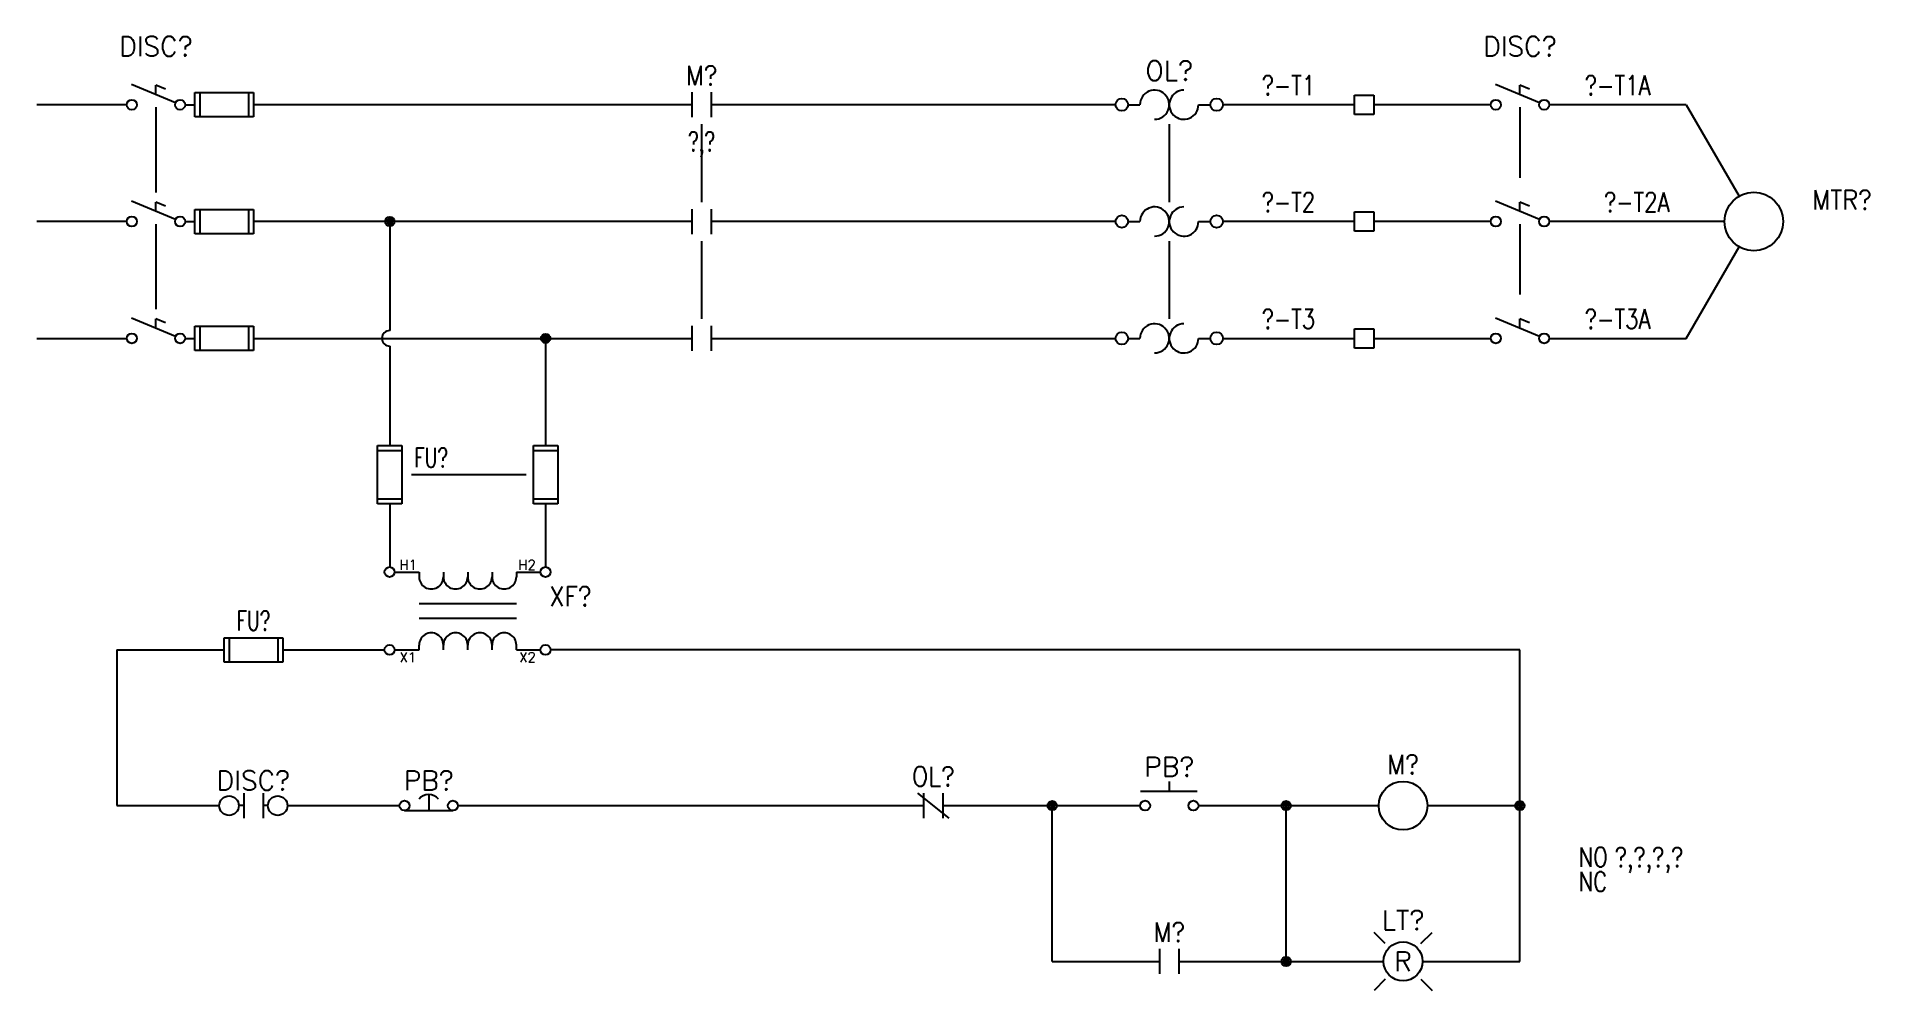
# Model space of a CAD drawing. Header units: inches. Extents: x 1.8 to 13.6, y 1 to 7.1.
import ezdxf
from ezdxf.enums import TextEntityAlignment as Align

# ---------------------------------------------------------------- set-up
doc = ezdxf.new("R2010")
doc.units = ezdxf.units.IN
doc.header["$MEASUREMENT"] = 0
for name, color, linetype in [('BLK_', 7, 'Continuous'), ('BRN_', 7, 'Continuous'), ('GRY_', 7, 'Continuous'), ('LINK', 9, 'Continuous'), ('MISC', 7, 'Continuous'), ('SYMS', 7, 'Continuous'), ('TAGS', 150, 'Continuous'), ('TERMS', 123, 'Continuous'), ('WIREFIXED', 7, 'Continuous'), ('WIRES', 7, 'Continuous'), ('XREF', 7, 'Continuous'), ('XREFCHILD', 134, 'Continuous')]:
    doc.layers.add(name, color=color, linetype=linetype)
doc.styles.add('WD', font='romans.shx')

# ---------------------------------------------------------------- blocks, each defined once
blk = doc.blocks.new('HMS21')
at = {"linetype": 'Continuous'}
for p, q in [((-0.062, 0.08), (-0.062, -0.08)), ((0.062, 0.08), (0.062, -0.08))]:
    blk.add_line(p, q, dxfattribs=at)
at = {"style": 'WD'}
for tag, width, p in [('INST', 0.7, (0, 0.451)), ('LOC', 0.7, (0, 0.281)), ('TAG2', 0.9, (0, 0.125)), ('XREF', 0.7, (0, -0.297)), ('DESC1', 0.7, (0, -0.454)), ('DESC2', 0.7, (0, -0.61)), ('DESC3', 0.7, (0, -0.766))]:
    blk.add_attdef(tag, text='', height=0.125, dxfattribs=dict(at, width=width)).set_placement(p, align=Align.CENTER)
for tag, p in [('X2LINK', (0, 0.125)), ('X8LINK', (0, -0.125))]:
    blk.add_attdef(tag, p, '', height=0.01, dxfattribs=at)
for tag, p, height, flags in [('X4TERM01', (-0.062, 0), 0.0125, 1), ('X1TERM02', (0.062, 0), 0.0125, 1), ('FAMILY', (0.097, 0.053), 0.01, 9), ('CONTACT', (0.097, 0.036), 0.01, 1)]:
    blk.add_attdef(tag, p, '', height=height, dxfattribs=dict(at, flags=flags))
at = {"linetype": 'Continuous', "style": 'WD', "flags": 8}
blk.add_attdef('TERM01', text='', height=0.125, dxfattribs=at).set_placement((-0.125, -0.031), align=Align.TOP_RIGHT)
blk.add_attdef('TERM02', text='', height=0.125, dxfattribs=at).set_placement((0.125, -0.031), align=Align.TOP_LEFT)
blk = doc.blocks.new('HMO13')
blk.add_circle((0, 0), 0.188)
at = {"style": 'WD'}
for tag, p, width in [('INST', (0.381, 0.403), 0.7), ('LOC', (0.381, 0.234), 0.7), ('TAG1', (0.375, 0.077), 0.9), ('DESC1', (0.376, -0.079), 0.9), ('DESC2', (0.376, -0.235), 0.9), ('DESC3', (0.376, -0.391), 0.9), ('RATING3', (0.375, -0.548), 0.8), ('RATING4', (0.375, -0.704), 0.8), ('WDTAGALT', (0.375, -0.875), 0.7)]:
    blk.add_attdef(tag, p, '', height=0.125, dxfattribs=dict(at, width=width))
at = {"style": 'WD', "flags": 1}
for tag, p in [('X0TERM01', (-0.094, 0.162)), ('X4TERM02', (-0.188, 0)), ('X0TERM03', (-0.094, -0.162)), ('X0TERM04', (0.133, -0.133))]:
    blk.add_attdef(tag, p, '', height=0.0125, dxfattribs=at)
at = {"linetype": 'Continuous', "style": 'WD', "flags": 9}
blk.add_attdef('ASSYCODE', text='', height=0.01, dxfattribs=at).set_placement((0, 0.125), align=Align.CENTER)
at = {"style": 'WD', "flags": 9}
blk.add_attdef('FAMILY', text='', height=0.01, dxfattribs=at).set_placement((-0.005, 0.17), align=Align.CENTER)
at = {"linetype": 'Continuous', "style": 'WD', "flags": 1}
for tag, p in [('MFG', (0, 0.14)), ('CAT', (0, 0.159))]:
    blk.add_attdef(tag, text='', height=0.01, dxfattribs=at).set_placement(p, align=Align.MIDDLE)
at = {"style": 'WD', "width": 0.8}
blk.add_attdef('RATING1', text='', height=0.1, dxfattribs=at).set_placement((0, 0), align=Align.CENTER)
blk.add_attdef('RATING2', text='', height=0.1, dxfattribs=at).set_placement((0, -0.031), align=Align.TOP_CENTER)
blk = doc.blocks.new('HDS11F')
for p, q in [((0.126, 0.013), (-0.156, 0.13)), ((0, 0.065), (0, 0.125)), ((0.062, 0.099), (0, 0.125)), ((0.188, 0), (0.25, 0)), ((0.25, -0.078), (0.25, 0.078)), ((0.25, 0.078), (0.625, 0.078)), ((0.281, 0.078), (0.281, -0.078)), ((0.594, 0.078), (0.594, -0.078)), ((0.625, 0.078), (0.625, -0.078)), ((0.625, -0.078), (0.25, -0.078))]:
    blk.add_line(p, q)
for centre in [(-0.155, 0), (0.155, 0)]:
    blk.add_circle(centre, 0.0322)
at = {"style": 'WD', "width": 0.7}
for tag, p in [('INST', (0, 0.625)), ('LOC', (0, 0.469)), ('RATING1', (0, 0.156)), ('XREF', (0, -0.236)), ('DESC1', (0, -0.405)), ('DESC2', (0, -0.562))]:
    blk.add_attdef(tag, text='', height=0.125, dxfattribs=at).set_placement(p, align=Align.CENTER)
at = {"style": 'WD'}
blk.add_attdef('TAG1', text='', height=0.125, dxfattribs=at).set_placement((0, 0.312), align=Align.CENTER)
for tag, p in [('X2LINK', (0, 0.156)), ('X8LINK', (0, -0.016))]:
    blk.add_attdef(tag, p, '', height=0.01, dxfattribs=at)
for tag, p, height, flags in [('FAMILY', (0.206, 0.131), 0.01, 9), ('X4TERM01', (-0.188, 0), 0.0125, 1), ('CONTACT', (0.206, 0.044), 0.01, 9), ('X1TERM02', (0.625, 0), 0.0125, 1)]:
    blk.add_attdef(tag, p, '', height=height, dxfattribs=dict(at, flags=flags))
at = {"linetype": 'Continuous', "style": 'WD', "flags": 9}
for tag, p in [('CAT', (0.23, 0.108)), ('ASSYCODE', (0.219, 0.062)), ('MFG', (0.228, 0.089))]:
    blk.add_attdef(tag, text='', height=0.01, dxfattribs=at).set_placement(p, align=Align.CENTER)
at = {"style": 'WD', "width": 0.7}
blk.add_attdef('RATING2', text='', height=0.125, dxfattribs=at).set_placement((0.438, 0), align=Align.MIDDLE)
at = {"linetype": 'Continuous', "style": 'WD', "flags": 8}
blk.add_attdef('TERM01', text='', height=0.125, dxfattribs=at).set_placement((-0.25, -0.031), align=Align.TOP_RIGHT)
blk.add_attdef('TERM02', text='', height=0.125, dxfattribs=at).set_placement((0.688, -0.031), align=Align.TOP_LEFT)
blk = doc.blocks.new('HDS21F')
for p, q in [((0.126, 0.013), (-0.156, 0.13)), ((0, 0.065), (0, 0.125)), ((0.062, 0.099), (0, 0.125)), ((0.188, 0), (0.25, 0)), ((0.25, -0.078), (0.25, 0.078)), ((0.25, 0.078), (0.625, 0.078)), ((0.281, 0.078), (0.281, -0.078)), ((0.594, 0.078), (0.594, -0.078)), ((0.625, 0.078), (0.625, -0.078)), ((0.625, -0.078), (0.25, -0.078))]:
    blk.add_line(p, q)
for centre in [(-0.155, 0), (0.155, 0)]:
    blk.add_circle(centre, 0.0322)
at = {"style": 'WD', "width": 0.7}
for tag, p in [('INST', (0, 0.625)), ('LOC', (0, 0.469)), ('RATING1', (0, 0.156)), ('XREF', (0, -0.236)), ('DESC1', (0, -0.406)), ('DESC2', (0, -0.563))]:
    blk.add_attdef(tag, text='', height=0.125, dxfattribs=at).set_placement(p, align=Align.CENTER)
at = {"style": 'WD'}
blk.add_attdef('TAG2', text='', height=0.125, dxfattribs=at).set_placement((0, 0.312), align=Align.CENTER)
for tag, p in [('X2LINK', (0, 0.188)), ('X8LINK', (0, -0.016))]:
    blk.add_attdef(tag, p, '', height=0.01, dxfattribs=at)
for tag, p, height, flags in [('FAMILY', (0.206, 0.131), 0.01, 9), ('CONTACT', (0.206, 0.111), 0.01, 9), ('X4TERM01', (-0.188, 0), 0.0125, 1), ('X1TERM02', (0.625, 0), 0.0125, 1)]:
    blk.add_attdef(tag, p, '', height=height, dxfattribs=dict(at, flags=flags))
at = {"style": 'WD', "width": 0.7}
blk.add_attdef('RATING2', text='', height=0.125, dxfattribs=at).set_placement((0.438, 0), align=Align.MIDDLE)
at = {"linetype": 'Continuous', "style": 'WD', "flags": 8}
blk.add_attdef('TERM01', text='', height=0.125, dxfattribs=at).set_placement((-0.25, -0.031), align=Align.TOP_RIGHT)
blk.add_attdef('TERM02', text='', height=0.125, dxfattribs=at).set_placement((0.688, -0.031), align=Align.TOP_LEFT)
blk = doc.blocks.new('WDDOT')
for radius in [0.03, 0.0187, 0.00929]:
    blk.add_circle((0, 0), radius)
blk = doc.blocks.new('HXF1')
for p, q in [((-0.469, 0), (-0.312, 0)), ((-0.312, 0), (-0.312, -0.031)), ((-0.156, 0), (-0.156, -0.031)), ((0, 0), (0, -0.031)), ((0.156, 0), (0.156, -0.031)), ((0.312, 0), (0.467, 0)), ((0.312, 0), (0.312, -0.031)), ((-0.312, -0.203), (0.312, -0.203)), ((-0.312, -0.297), (0.312, -0.297)), ((-0.312, -0.5), (-0.312, -0.469)), ((-0.156, -0.5), (-0.156, -0.469)), ((0, -0.5), (0, -0.469)), ((0.156, -0.5), (0.156, -0.469)), ((0.312, -0.5), (0.312, -0.469)), ((-0.469, -0.5), (-0.312, -0.5)), ((0.312, -0.5), (0.467, -0.5))]:
    blk.add_line(p, q)
for centre in [(-0.501, 0), (0.499, 0), (-0.501, -0.5), (0.499, -0.5)]:
    blk.add_circle(centre, 0.0322)
for centre, start, end in [((-0.234, -0.031), 180, 0.001), ((-0.078, -0.031), 180, 0.001), ((0.078, -0.031), 180, 0.001), ((0.234, -0.031), 180, 0.001), ((-0.234, -0.469), 0.001, 180.002), ((-0.078, -0.469), 0.001, 180.002), ((0.078, -0.469), 0.001, 180.002), ((0.234, -0.469), 0.001, 180.002)]:
    blk.add_arc(centre, 0.0781, start, end)
at = {"style": 'WD', "width": 0.7}
for tag, p in [('INST', (-0.591, 0.006)), ('LOC', (-0.591, -0.164)), ('DESC1', (-0.591, -0.32)), ('DESC2', (-0.591, -0.476))]:
    blk.add_attdef(tag, text='', height=0.125, dxfattribs=at).set_placement(p, align=Align.RIGHT)
at = {"linetype": 'Continuous', "style": 'WD', "flags": 8}
for tag, p in [('TERM03', (-0.031, 0.016)), ('TERM02', (0.438, 0.016))]:
    blk.add_attdef(tag, text='', height=0.125, dxfattribs=at).set_placement(p, align=Align.RIGHT)
blk.add_attdef('TERM01', (-0.438, 0.016), '', height=0.125, dxfattribs=at)
at = {"style": 'WD'}
for tag, p, height, flags in [('X4TERM01', (-0.533, 0), 0.0125, 1), ('X2TERM01', (-0.501, 0.032), 0.0125, 1), ('X2TERM03', (0, 0.009), 0.0125, 1), ('X2TERM02', (0.499, 0.032), 0.0125, 1), ('X1TERM02', (0.531, 0), 0.0125, 1), ('FAMILY', (0.46, -0.247), 0.01, 9), ('X4TERM04', (-0.533, -0.5), 0.0125, 1), ('X8TERM04', (-0.501, -0.532), 0.0125, 1), ('X8TERM06', (0, -0.507), 0.0125, 1), ('X8TERM05', (0.499, -0.532), 0.0125, 1), ('X1TERM05', (0.531, -0.5), 0.0125, 1)]:
    blk.add_attdef(tag, p, '', height=height, dxfattribs=dict(at, flags=flags))
blk.add_attdef('TAG1', (0.524, -0.219), '', height=0.125, dxfattribs=at)
at = {"linetype": 'Continuous', "style": 'WD', "flags": 9}
for tag, p in [('ASSYCODE', (0.487, -0.313)), ('MFG', (0.484, -0.295)), ('CAT', (0.485, -0.275))]:
    blk.add_attdef(tag, text='', height=0.01, dxfattribs=at).set_placement(p, align=Align.CENTER)
at = {"style": 'WD', "width": 0.7}
blk.add_attdef('RATING1', (0.556, -0.375), '', height=0.125, dxfattribs=at)
at = {"linetype": 'Continuous', "style": 'WD', "flags": 8}
for tag, p in [('TERM06', (-0.031, -0.516)), ('TERM05', (0.438, -0.516))]:
    blk.add_attdef(tag, text='', height=0.125, dxfattribs=at).set_placement(p, align=Align.TOP_RIGHT)
blk.add_attdef('TERM04', text='', height=0.125, dxfattribs=at).set_placement((-0.438, -0.516), align=Align.TOP_LEFT)
blk = doc.blocks.new('VFU1')
for p, q in [((-0.078, -0.188), (-0.078, 0.188)), ((-0.078, 0.188), (0.078, 0.188)), ((-0.078, 0.156), (0.078, 0.156)), ((0.078, 0.188), (0.078, -0.188)), ((-0.078, -0.156), (0.078, -0.156)), ((0.078, -0.188), (-0.078, -0.188))]:
    blk.add_line(p, q)
at = {"style": 'WD', "width": 0.7}
for tag, p in [('INST', (0.156, 0.359)), ('LOC', (0.156, 0.203)), ('TAG1', (0.156, 0.047)), ('DESC1', (0.156, -0.172)), ('DESC2', (0.156, -0.328)), ('DESC3', (0.156, -0.484))]:
    blk.add_attdef(tag, p, '', height=0.125, dxfattribs=at)
at = {"linetype": 'Continuous', "style": 'WD', "width": 0.7, "flags": 8}
blk.add_attdef('TERM01', text='', height=0.1, dxfattribs=at).set_placement((-0.055, 0.207), align=Align.RIGHT)
at = {"style": 'WD', "width": 0.7}
blk.add_attdef('RATING1', text='', height=0.0938, rotation=90, dxfattribs=at).set_placement((0, 0), align=Align.MIDDLE_CENTER)
at = {"color": 7, "style": 'WD', "flags": 1}
for tag, p in [('X2TERM01', (0, 0.188)), ('X8TERM02', (0, -0.188))]:
    blk.add_attdef(tag, p, '', height=0.0109, dxfattribs=at)
at = {"color": 7, "style": 'WD'}
for tag, p in [('X4LINK', (-0.125, 0)), ('X1LINK', (0.141, 0))]:
    blk.add_attdef(tag, p, '', height=0.01, dxfattribs=at)
at = {"linetype": 'Continuous', "style": 'WD', "flags": 9}
blk.add_attdef('ASSYCODE', text='', height=0.01, dxfattribs=at).set_placement((-0.098, -0.108), align=Align.CENTER)
at = {"style": 'WD', "flags": 9}
blk.add_attdef('FAMILY', text='', height=0.01, dxfattribs=at).set_placement((-0.08, -0.036), align=Align.RIGHT)
at = {"linetype": 'Continuous', "style": 'WD', "flags": 9}
for tag, p in [('MFG', (-0.08, -0.088)), ('CAT', (-0.08, -0.073))]:
    blk.add_attdef(tag, text='', height=0.01, dxfattribs=at).set_placement(p, align=Align.RIGHT)
at = {"linetype": 'Continuous', "style": 'WD', "width": 0.7, "flags": 8}
blk.add_attdef('TERM02', text='', height=0.1, dxfattribs=at).set_placement((-0.041, -0.213), align=Align.TOP_RIGHT)
blk = doc.blocks.new('VFU2')
for p, q in [((-0.078, -0.188), (-0.078, 0.188)), ((-0.078, 0.188), (0.078, 0.188)), ((-0.078, 0.156), (0.078, 0.156)), ((0.078, 0.188), (0.078, -0.188)), ((-0.078, -0.156), (0.078, -0.156)), ((0.078, -0.188), (-0.078, -0.188))]:
    blk.add_line(p, q)
at = {"style": 'WD', "width": 0.7}
for tag, p in [('INST', (0.156, 0.359)), ('LOC', (0.156, 0.203)), ('TAG2', (0.156, 0.047)), ('DESC1', (0.156, -0.172)), ('DESC2', (0.156, -0.328)), ('DESC3', (0.156, -0.484))]:
    blk.add_attdef(tag, p, '', height=0.125, dxfattribs=at)
at = {"linetype": 'Continuous', "style": 'WD', "width": 0.7, "flags": 8}
blk.add_attdef('TERM01', text='', height=0.1, dxfattribs=at).set_placement((-0.055, 0.207), align=Align.RIGHT)
at = {"style": 'WD', "width": 0.7}
blk.add_attdef('RATING1', text='', height=0.0938, rotation=90, dxfattribs=at).set_placement((0, 0), align=Align.MIDDLE_CENTER)
at = {"color": 7, "style": 'WD', "flags": 1}
for tag, p in [('X2TERM01', (0, 0.188)), ('X8TERM02', (0, -0.188))]:
    blk.add_attdef(tag, p, '', height=0.01, dxfattribs=at)
at = {"linetype": 'Continuous', "style": 'WD', "flags": 9}
for tag, p in [('ASSYCODE', (-0.156, 0.063)), ('MFG', (-0.156, -0.105)), ('CAT', (-0.156, -0.085))]:
    blk.add_attdef(tag, text='', height=0.01, dxfattribs=at).set_placement(p, align=Align.CENTER)
at = {"color": 7, "style": 'WD'}
for tag, p in [('X4LINK', (-0.125, 0)), ('X1LINK', (0.141, 0))]:
    blk.add_attdef(tag, p, '', height=0.01, dxfattribs=at)
at = {"style": 'WD', "flags": 9}
blk.add_attdef('FAMILY', text='', height=0.01, dxfattribs=at).set_placement((-0.08, -0.036), align=Align.RIGHT)
at = {"linetype": 'Continuous', "style": 'WD', "width": 0.7, "flags": 8}
blk.add_attdef('TERM02', text='', height=0.1, dxfattribs=at).set_placement((-0.041, -0.213), align=Align.TOP_RIGHT)
blk = doc.blocks.new('HFU1')
for p, q in [((-0.188, -0.078), (-0.188, 0.078)), ((-0.188, 0.078), (0.188, 0.078)), ((-0.156, 0.078), (-0.156, -0.078)), ((0.156, 0.078), (0.156, -0.078)), ((0.188, 0.078), (0.188, -0.078)), ((0.188, -0.078), (-0.188, -0.078))]:
    blk.add_line(p, q)
at = {"style": 'WD', "width": 0.7}
for tag, p in [('INST', (0, 0.422)), ('LOC', (0, 0.266)), ('TAG1', (0, 0.125))]:
    blk.add_attdef(tag, text='', height=0.125, dxfattribs=at).set_placement(p, align=Align.CENTER)
at = {"linetype": 'Continuous', "style": 'WD', "flags": 9}
for tag, p in [('ASSYCODE', (0.157, 0.251)), ('MFG', (0.156, 0.083)), ('CAT', (0.156, 0.102))]:
    blk.add_attdef(tag, text='', height=0.01, dxfattribs=at).set_placement(p, align=Align.CENTER)
at = {"style": 'WD'}
for tag, p in [('X2LINK', (0, 0.109)), ('X8LINK', (0, -0.109))]:
    blk.add_attdef(tag, p, '', height=0.01, dxfattribs=at)
for tag, p, height, flags in [('FAMILY', (0.129, 0.108), 0.01, 9), ('X4TERM01', (-0.188, 0), 0.0109, 1), ('X1TERM02', (0.188, 0), 0.0109, 1)]:
    blk.add_attdef(tag, p, '', height=height, dxfattribs=dict(at, flags=flags))
at = {"style": 'WD', "width": 0.7}
blk.add_attdef('RATING1', text='', height=0.0938, dxfattribs=at).set_placement((0, 0), align=Align.MIDDLE_CENTER)
at = {"linetype": 'Continuous', "style": 'WD', "width": 0.7, "flags": 8}
blk.add_attdef('TERM01', text='', height=0.1, dxfattribs=at).set_placement((-0.25, -0.016), align=Align.TOP_RIGHT)
blk.add_attdef('TERM02', text='', height=0.1, dxfattribs=at).set_placement((0.25, -0.016), align=Align.TOP_LEFT)
at = {"style": 'WD', "width": 0.7}
for tag, p in [('DESC1', (0.047, -0.234)), ('DESC2', (0.047, -0.391)), ('DESC3', (0.047, -0.547))]:
    blk.add_attdef(tag, text='', height=0.125, dxfattribs=at).set_placement(p, align=Align.MIDDLE_LEFT)
blk = doc.blocks.new('HDS21IT')
for p, q in [((-0.062, 0), (-0.094, 0)), ((0.094, 0), (0.062, 0))]:
    blk.add_line(p, q)
at = {"linetype": 'Continuous'}
for p, q in [((-0.062, 0.08), (-0.062, -0.08)), ((0.062, 0.08), (0.062, -0.08))]:
    blk.add_line(p, q, dxfattribs=at)
for centre in [(-0.156, 0), (0.156, 0)]:
    blk.add_circle(centre, 0.0625)
at = {"style": 'WD', "width": 0.7}
for tag, p in [('INST', (0, 0.435)), ('LOC', (0, 0.266)), ('XREF', (0, -0.235)), ('DESC1', (0, -0.387)), ('DESC2', (0, -0.543))]:
    blk.add_attdef(tag, text='', height=0.125, dxfattribs=at).set_placement(p, align=Align.CENTER)
at = {"style": 'WD'}
blk.add_attdef('TAG2', text='', height=0.125, dxfattribs=at).set_placement((0, 0.099), align=Align.CENTER)
for tag, p in [('X2LINK', (0, 0.172)), ('X8LINK', (0, -0.172))]:
    blk.add_attdef(tag, p, '', height=0.01, dxfattribs=at)
at = {"linetype": 'Continuous', "style": 'WD', "width": 0.8, "flags": 8}
for tag, p in [('TERM01', (-0.156, 0)), ('TERM02', (0.156, 0))]:
    blk.add_attdef(tag, text='', height=0.0625, dxfattribs=at).set_placement(p, align=Align.MIDDLE_CENTER)
at = {"style": 'WD'}
for tag, p, height, flags in [('X4TERM01', (-0.219, 0), 0.0125, 1), ('FAMILY', (0.097, 0.053), 0.01, 9), ('CONTACT', (0.097, 0.036), 0.01, 1), ('X1TERM02', (0.219, 0), 0.0125, 1)]:
    blk.add_attdef(tag, p, '', height=height, dxfattribs=dict(at, flags=flags))
blk = doc.blocks.new('HPB12M')
for p, q in [((0, 0.074), (0, -0.031)), ((-0.156, -0.032), (0.156, -0.032))]:
    blk.add_line(p, q)
for centre in [(-0.155, 0), (0.155, 0)]:
    blk.add_circle(centre, 0.0322)
blk.add_arc((0, -0.006), 0.0781, 36.8699, 143.1301)
at = {"style": 'WD', "width": 0.7}
for tag, p in [('INST', (0, 0.738)), ('LOC', (0, 0.568)), ('DESC1', (0, 0.412)), ('DESC2', (0, 0.255)), ('XREF', (0, -0.232))]:
    blk.add_attdef(tag, text='', height=0.125, dxfattribs=at).set_placement(p, align=Align.CENTER)
at = {"style": 'WD'}
blk.add_attdef('TAG1', text='', height=0.125, dxfattribs=at).set_placement((0, 0.099), align=Align.CENTER)
for tag, p in [('X2LINK', (0, 0.125)), ('X8LINK', (0, -0.094))]:
    blk.add_attdef(tag, p, '', height=0.01, dxfattribs=at)
for tag, p, height, flags in [('X4TERM01', (-0.188, 0), 0.0125, 1), ('FAMILY', (0.054, 0.058), 0.01, 9), ('CONTACT', (0.054, 0.042), 0.01, 9), ('X1TERM02', (0.188, 0), 0.0125, 1)]:
    blk.add_attdef(tag, p, '', height=height, dxfattribs=dict(at, flags=flags))
at = {"linetype": 'Continuous', "style": 'WD', "flags": 9}
for tag, p in [('MFG', (0.076, 0)), ('CAT', (0.076, 0.017)), ('ASSYCODE', (0.076, -0.017))]:
    blk.add_attdef(tag, text='', height=0.01, dxfattribs=at).set_placement(p, align=Align.CENTER)
at = {"linetype": 'Continuous', "style": 'WD', "flags": 8}
blk.add_attdef('TERM01', text='', height=0.125, dxfattribs=at).set_placement((-0.25, -0.016), align=Align.TOP_RIGHT)
blk.add_attdef('TERM02', text='', height=0.125, dxfattribs=at).set_placement((0.25, -0.016), align=Align.TOP_LEFT)
blk = doc.blocks.new('HMS1')
blk.add_circle((0, 0), 0.156)
at = {"style": 'WD'}
for tag, width, p in [('INST', 0.7, (0.006, 0.528)), ('LOC', 0.7, (0.006, 0.359)), ('TAG1', 0.9, (0, 0.202))]:
    blk.add_attdef(tag, text='', height=0.125, dxfattribs=dict(at, width=width)).set_placement(p, align=Align.CENTER)
at = {"linetype": 'Continuous', "style": 'WD', "flags": 9}
blk.add_attdef('ASSYCODE', text='', height=0.01, dxfattribs=at).set_placement((0, 0.113), align=Align.CENTER)
at = {"style": 'WD', "flags": 9}
blk.add_attdef('FAMILY', text='', height=0.01, dxfattribs=at).set_placement((-0.005, 0.17), align=Align.CENTER)
at = {"linetype": 'Continuous', "style": 'WD', "flags": 1}
for tag, p in [('MFG', (0, 0.14)), ('CAT', (0, 0.159))]:
    blk.add_attdef(tag, text='', height=0.01, dxfattribs=at).set_placement(p, align=Align.MIDDLE)
at = {"style": 'WD'}
for tag, p, width in [('DESC1', (1.126, 0.076), 0.9), ('DESC2', (1.126, -0.081), 0.9), ('DESC3', (1.126, -0.237), 0.9), ('XREFNO', (1.359, -0.393), 0.8), ('XREFNC', (1.359, -0.549), 0.8)]:
    blk.add_attdef(tag, p, '', height=0.125, dxfattribs=dict(at, width=width))
at = {"style": 'WD', "flags": 1}
for tag, p in [('X4TERM01', (-0.156, 0)), ('X1TERM02', (0.156, 0))]:
    blk.add_attdef(tag, p, '', height=0.0125, dxfattribs=at)
at = {"linetype": 'Continuous', "style": 'WD'}
blk.add_attdef('TERM01', text='', height=0.125, dxfattribs=at).set_placement((-0.2, -0.035), align=Align.TOP_RIGHT)
blk.add_attdef('TERM02', text='', height=0.125, dxfattribs=at).set_placement((0.2, -0.035), align=Align.TOP_LEFT)
at = {"style": 'WD', "width": 0.8, "flags": 8}
for tag, p in [('NO', (1.126, -0.393)), ('NC', (1.126, -0.549))]:
    blk.add_attdef(tag, p, '', height=0.125, dxfattribs=at)
blk = doc.blocks.new('HOL22')
at = {"linetype": 'Continuous'}
for p, q in [((-0.1, 0.08), (0.1, -0.08)), ((-0.062, 0.08), (-0.062, -0.08)), ((0.062, 0.08), (0.062, -0.08))]:
    blk.add_line(p, q, dxfattribs=at)
at = {"style": 'WD'}
for tag, width, p in [('INST', 0.7, (0, 0.451)), ('LOC', 0.7, (0, 0.281)), ('TAG2', 0.9, (0, 0.125)), ('XREF', 0.7, (0, -0.297)), ('DESC1', 0.7, (0, -0.449)), ('DESC2', 0.7, (0, -0.606))]:
    blk.add_attdef(tag, text='', height=0.125, dxfattribs=dict(at, width=width)).set_placement(p, align=Align.CENTER)
for tag, p in [('X2LINK', (0, 0.25)), ('X8LINK', (0, -0.172))]:
    blk.add_attdef(tag, p, '', height=0.01, dxfattribs=at)
for tag, p, height, flags in [('X4TERM01', (-0.062, 0), 0.0125, 1), ('X1TERM02', (0.062, 0), 0.0125, 1), ('FAMILY', (0.097, 0.053), 0.01, 9), ('CONTACT', (0.097, 0.036), 0.01, 1)]:
    blk.add_attdef(tag, p, '', height=height, dxfattribs=dict(at, flags=flags))
at = {"linetype": 'Continuous', "style": 'WD', "flags": 8}
blk.add_attdef('TERM01', text='', height=0.125, dxfattribs=at).set_placement((-0.125, -0.016), align=Align.TOP_RIGHT)
blk.add_attdef('TERM02', text='', height=0.125, dxfattribs=at).set_placement((0.125, -0.016), align=Align.TOP_LEFT)
blk = doc.blocks.new('HPB11')
for p, q in [((0, 0.156), (0, 0.094)), ((-0.185, 0.094), (0.18, 0.094))]:
    blk.add_line(p, q)
for centre in [(-0.155, 0), (0.155, 0)]:
    blk.add_circle(centre, 0.0322)
at = {"style": 'WD', "width": 0.7}
for tag, p in [('INST', (0, 0.826)), ('LOC', (0, 0.656)), ('DESC1', (0, 0.5)), ('DESC2', (0, 0.344)), ('XREF', (0, -0.219))]:
    blk.add_attdef(tag, text='', height=0.125, dxfattribs=at).set_placement(p, align=Align.CENTER)
at = {"style": 'WD'}
blk.add_attdef('TAG1', text='', height=0.125, dxfattribs=at).set_placement((0, 0.188), align=Align.CENTER)
for tag, p in [('X2LINK', (0, 0.219)), ('X8LINK', (0, 0))]:
    blk.add_attdef(tag, p, '', height=0.01, dxfattribs=at)
for tag, p, height, flags in [('FAMILY', (0.205, 0.152), 0.01, 9), ('CONTACT', (0.205, 0.136), 0.01, 1), ('X4TERM01', (-0.188, 0), 0.0125, 1), ('X1TERM02', (0.188, 0), 0.0125, 1)]:
    blk.add_attdef(tag, p, '', height=height, dxfattribs=dict(at, flags=flags))
at = {"linetype": 'Continuous', "style": 'WD', "flags": 9}
for tag, p in [('CAT', (0.23, 0.108)), ('ASSYCODE', (0.23, 0.071)), ('MFG', (0.228, 0.089))]:
    blk.add_attdef(tag, text='', height=0.01, dxfattribs=at).set_placement(p, align=Align.CENTER)
at = {"linetype": 'Continuous', "style": 'WD', "flags": 8}
blk.add_attdef('TERM01', text='', height=0.125, dxfattribs=at).set_placement((-0.25, -0.031), align=Align.TOP_RIGHT)
blk.add_attdef('TERM02', text='', height=0.125, dxfattribs=at).set_placement((0.25, -0.031), align=Align.TOP_LEFT)
blk = doc.blocks.new('HLT1R')
for p, q in [((-0.115, 0.115), (-0.186, 0.186)), ((0.115, 0.115), (0.186, 0.186)), ((-0.115, -0.115), (-0.186, -0.186)), ((0.115, -0.115), (0.186, -0.186))]:
    blk.add_line(p, q)
blk.add_circle((0, 0), 0.125)
at = {"style": 'WD', "width": 0.7}
for tag, p in [('INST', (0.006, 0.528)), ('LOC', (0.006, 0.359))]:
    blk.add_attdef(tag, text='', height=0.125, dxfattribs=at).set_placement(p, align=Align.CENTER)
at = {"style": 'WD'}
blk.add_attdef('TAG1', text='', height=0.125, dxfattribs=at).set_placement((0, 0.202), align=Align.CENTER)
at = {"style": 'WD', "flags": 9}
blk.add_attdef('FAMILY', text='', height=0.01, dxfattribs=at).set_placement((-0.005, 0.161), align=Align.CENTER)
at = {"linetype": 'Continuous', "style": 'WD', "flags": 1}
for tag, p in [('MFG', (0, 0.121)), ('CAT', (0, 0.14))]:
    blk.add_attdef(tag, text='', height=0.01, dxfattribs=at).set_placement(p, align=Align.MIDDLE)
at = {"style": 'WD'}
for tag, p, width in [('DESC1', (1.125, 0), 0.9), ('WDTAGALT', (1.125, -0.312), 0.7)]:
    blk.add_attdef(tag, p, '', height=0.125, dxfattribs=dict(at, width=width))
blk.add_attdef('COLOR', text='', height=0.125, dxfattribs=at).set_placement((0, 0), align=Align.MIDDLE)
at = {"style": 'WD', "flags": 1}
for tag, p in [('X4TERM01', (-0.125, 0)), ('X1TERM02', (0.125, 0))]:
    blk.add_attdef(tag, p, '', height=0.0125, dxfattribs=at)
at = {"linetype": 'Continuous', "style": 'WD', "flags": 9}
blk.add_attdef('ASSYCODE', text='', height=0.01, dxfattribs=at).set_placement((-0.003, 0.098), align=Align.CENTER)
at = {"linetype": 'Continuous', "style": 'WD', "flags": 8}
blk.add_attdef('TERM01', text='', height=0.125, dxfattribs=at).set_placement((-0.175, -0.031), align=Align.TOP_RIGHT)
blk.add_attdef('TERM02', text='', height=0.125, dxfattribs=at).set_placement((0.175, -0.031), align=Align.TOP_LEFT)
at = {"style": 'WD', "width": 0.9}
blk.add_attdef('DESC2', text='', height=0.125, dxfattribs=at).set_placement((1.125, -0.031), align=Align.TOP_LEFT)
blk = doc.blocks.new('HOL1')
for p, q in [((-0.264, 0), (-0.188, 0)), ((0.188, 0), (0.264, 0))]:
    blk.add_line(p, q)
at = {"linetype": 'Continuous'}
for centre in [(-0.304, 0), (0.304, 0)]:
    blk.add_circle(centre, 0.04, dxfattribs=at)
for centre, start, end in [((-0.094, 0), 270.001, 180.002), ((0.094, 0), 90, 0.001)]:
    blk.add_arc(centre, 0.0938, start, end)
at = {"style": 'WD', "width": 0.7}
for tag, p in [('INST', (0, 0.795)), ('LOC', (0, 0.625)), ('DESC1', (0, 0.469)), ('DESC2', (0, 0.312)), ('RATING1', (0, -0.266))]:
    blk.add_attdef(tag, text='', height=0.125, dxfattribs=at).set_placement(p, align=Align.CENTER)
at = {"style": 'WD'}
blk.add_attdef('TAG1', text='', height=0.125, dxfattribs=at).set_placement((0, 0.156), align=Align.CENTER)
for tag, p in [('X2LINK', (0, 0.125)), ('X8LINK', (0, -0.125))]:
    blk.add_attdef(tag, p, '', height=0.01, dxfattribs=at)
for tag, p, height, flags in [('FAMILY', (0.205, 0.152), 0.01, 9), ('X4TERM01', (-0.344, 0), 0.0125, 1), ('X1TERM02', (0.344, 0), 0.0125, 1)]:
    blk.add_attdef(tag, p, '', height=height, dxfattribs=dict(at, flags=flags))
at = {"linetype": 'Continuous', "style": 'WD', "flags": 9}
for tag, p in [('CAT', (0.23, 0.108)), ('ASSYCODE', (0.219, 0.062)), ('MFG', (0.228, 0.089))]:
    blk.add_attdef(tag, text='', height=0.01, dxfattribs=at).set_placement(p, align=Align.CENTER)
at = {"linetype": 'Continuous', "style": 'WD', "flags": 8}
blk.add_attdef('TERM01', text='', height=0.125, dxfattribs=at).set_placement((-0.406, -0.031), align=Align.TOP_RIGHT)
blk.add_attdef('TERM02', text='', height=0.125, dxfattribs=at).set_placement((0.406, -0.031), align=Align.TOP_LEFT)
blk = doc.blocks.new('HOL2')
for p, q in [((-0.264, 0), (-0.188, 0)), ((0.188, 0), (0.264, 0))]:
    blk.add_line(p, q)
at = {"linetype": 'Continuous'}
for centre in [(-0.304, 0), (0.304, 0)]:
    blk.add_circle(centre, 0.04, dxfattribs=at)
for centre, start, end in [((-0.094, 0), 270.001, 180.002), ((0.094, 0), 90, 0.001)]:
    blk.add_arc(centre, 0.0938, start, end)
at = {"style": 'WD', "width": 0.7}
for tag, p in [('INST', (0, 0.81)), ('LOC', (0, 0.641)), ('DESC1', (0, 0.484)), ('DESC2', (0, 0.328))]:
    blk.add_attdef(tag, text='', height=0.125, dxfattribs=at).set_placement(p, align=Align.CENTER)
at = {"style": 'WD'}
blk.add_attdef('TAG2', text='', height=0.125, dxfattribs=at).set_placement((0, 0.172), align=Align.CENTER)
for tag, p in [('X2LINK', (0, 0.125)), ('X8LINK', (0, -0.125))]:
    blk.add_attdef(tag, p, '', height=0.01, dxfattribs=at)
for tag, p, height, flags in [('FAMILY', (0.205, 0.152), 0.01, 9), ('X4TERM01', (-0.344, 0), 0.0125, 1), ('X1TERM02', (0.344, 0), 0.0125, 1)]:
    blk.add_attdef(tag, p, '', height=height, dxfattribs=dict(at, flags=flags))
at = {"linetype": 'Continuous', "style": 'WD', "flags": 8}
blk.add_attdef('TERM01', text='', height=0.125, dxfattribs=at).set_placement((-0.406, -0.016), align=Align.TOP_RIGHT)
blk.add_attdef('TERM02', text='', height=0.125, dxfattribs=at).set_placement((0.406, -0.016), align=Align.TOP_LEFT)
blk = doc.blocks.new('HT0001')
for p, q in [((-0.062, 0.062), (0.062, 0.062)), ((-0.062, -0.062), (-0.062, 0.062)), ((0.062, 0.062), (0.062, -0.062)), ((0.062, -0.062), (-0.062, -0.062))]:
    blk.add_line(p, q)
at = {"style": 'WD'}
for tag, p, width in [('INST', (0.062, 0.42), 0.7), ('LOC', (0.062, 0.25), 0.7), ('DESC1', (0.05, -0.385), 0.8)]:
    blk.add_attdef(tag, p, '', height=0.125, dxfattribs=dict(at, width=width))
at = {"linetype": 'Continuous', "style": 'WD'}
for tag, p, height, width, flags in [('TERM01', (0.062, 0.094), 0.125, 0.8, 8), ('TAGSTRIP', (0.05, -0.229), 0.125, 0.9, 8), ('CAT', (0.213, -0.406), 0.109, 0.8, 1), ('DESC2', (0.05, -0.541), 0.125, 0.8, 8), ('DESC3', (0.05, -0.698), 0.125, 0.8, 8)]:
    blk.add_attdef(tag, p, '', height=height, dxfattribs=dict(at, width=width, flags=flags))
at = {"style": 'WD', "flags": 1}
for tag, p, height in [('X4TERM01', (-0.062, 0), 0.0125), ('X4TERMDESC01', (-0.055, -0.023), 0.025), ('X2TERMDESC01', (-0.006, 0.029), 0.025), ('STRIPSEQ', (0, 0), 0.00125), ('X2TERM01', (0, 0.062), 0.0125), ('X2PIN01', (0.033, 0.084), 0.0125), ('X1TERMDESC01', (0.039, 0.007), 0.025), ('X1TERM01', (0.062, 0), 0.0125), ('X1PIN01', (0.087, 0.016), 0.0125), ('X4PIN01', (-0.114, -0.038), 0.0125), ('LINKTERM', (0, -0.002), 0.00125), ('X8TERM01', (0, -0.062), 0.0125), ('X8TERMDESC01', (0, -0.054), 0.025), ('X8PIN01', (0.026, -0.096), 0.0125)]:
    blk.add_attdef(tag, p, '', height=height, dxfattribs=at)
at = {"linetype": 'Continuous', "style": 'WD', "width": 0.8, "flags": 1}
blk.add_attdef('MFG', text='', height=0.109, dxfattribs=at).set_placement((0.088, -0.406), align=Align.RIGHT)
at = {"style": 'WD', "width": 0.7, "flags": 1}
blk.add_attdef('ASSYCODE', (0.062, -0.281), '', height=0.01, dxfattribs=at)
blk = doc.blocks.new('HDS11')
for p, q in [((0.126, 0.013), (-0.156, 0.13)), ((0, 0.065), (0, 0.125)), ((0.062, 0.099), (0, 0.125))]:
    blk.add_line(p, q)
for centre in [(-0.155, 0), (0.155, 0)]:
    blk.add_circle(centre, 0.0322)
at = {"style": 'WD', "width": 0.7}
for tag, p in [('INST', (0, 0.625)), ('LOC', (0, 0.469)), ('RATING1', (0, 0.156)), ('XREF', (0, -0.236)), ('DESC1', (0, -0.406)), ('DESC2', (0, -0.562))]:
    blk.add_attdef(tag, text='', height=0.125, dxfattribs=at).set_placement(p, align=Align.CENTER)
at = {"style": 'WD'}
blk.add_attdef('TAG1', text='', height=0.125, dxfattribs=at).set_placement((0, 0.312), align=Align.CENTER)
for tag, p in [('X2LINK', (0, 0.438)), ('X8LINK', (0, -0.016))]:
    blk.add_attdef(tag, p, '', height=0.01, dxfattribs=at)
for tag, p, height, flags in [('FAMILY', (0.206, 0.131), 0.01, 9), ('X4TERM01', (-0.188, 0), 0.0125, 1), ('X1TERM02', (0.188, 0), 0.0125, 1), ('CONTACT', (0.206, 0.04), 0.01, 9)]:
    blk.add_attdef(tag, p, '', height=height, dxfattribs=dict(at, flags=flags))
at = {"linetype": 'Continuous', "style": 'WD', "flags": 9}
for tag, p in [('CAT', (0.23, 0.108)), ('ASSYCODE', (0.219, 0.062)), ('MFG', (0.228, 0.089))]:
    blk.add_attdef(tag, text='', height=0.01, dxfattribs=at).set_placement(p, align=Align.CENTER)
at = {"linetype": 'Continuous', "style": 'WD', "flags": 8}
blk.add_attdef('TERM01', text='', height=0.125, dxfattribs=at).set_placement((-0.25, -0.031), align=Align.TOP_RIGHT)
blk.add_attdef('TERM02', text='', height=0.125, dxfattribs=at).set_placement((0.25, -0.031), align=Align.TOP_LEFT)
blk = doc.blocks.new('HDS21')
for p, q in [((0.126, 0.013), (-0.156, 0.13)), ((0, 0.065), (0, 0.125)), ((0.062, 0.099), (0, 0.125))]:
    blk.add_line(p, q)
for centre in [(-0.155, 0), (0.155, 0)]:
    blk.add_circle(centre, 0.0322)
at = {"style": 'WD', "width": 0.7}
for tag, p in [('INST', (0, 0.625)), ('LOC', (0, 0.469)), ('RATING1', (0, 0.156)), ('XREF', (0, -0.236)), ('DESC1', (0, -0.406)), ('DESC2', (0, -0.562))]:
    blk.add_attdef(tag, text='', height=0.125, dxfattribs=at).set_placement(p, align=Align.CENTER)
at = {"style": 'WD'}
blk.add_attdef('TAG2', text='', height=0.125, dxfattribs=at).set_placement((0, 0.312), align=Align.CENTER)
for tag, p in [('X2LINK', (0, 0.281)), ('X8LINK', (0, -0.016))]:
    blk.add_attdef(tag, p, '', height=0.01, dxfattribs=at)
for tag, p, height, flags in [('FAMILY', (0.206, 0.131), 0.01, 9), ('X4TERM01', (-0.188, 0), 0.0125, 1), ('X1TERM02', (0.188, 0), 0.0125, 1), ('CONTACT', (0.206, 0.103), 0.01, 9)]:
    blk.add_attdef(tag, p, '', height=height, dxfattribs=dict(at, flags=flags))
at = {"linetype": 'Continuous', "style": 'WD', "flags": 8}
blk.add_attdef('TERM01', text='', height=0.125, dxfattribs=at).set_placement((-0.25, -0.031), align=Align.TOP_RIGHT)
blk.add_attdef('TERM02', text='', height=0.125, dxfattribs=at).set_placement((0.25, -0.031), align=Align.TOP_LEFT)
blk = doc.blocks.new('WD_WNH')
at = {"linetype": 'Continuous', "style": 'WD', "width": 0.8}
blk.add_attdef('WIRENO', text='', height=0.125, dxfattribs=at).set_placement((0, 0.062), align=Align.CENTER)
at = {"style": 'WD', "flags": 1}
for tag, p in [('W01USER', (0, 0.078)), ('W02USER', (0, 0.07)), ('W03USER', (0, 0.062)), ('W04USER', (0, 0.055)), ('W05USER', (0, 0.047)), ('W06USER', (0, 0.039)), ('W07USER', (0, 0.031)), ('W08USER', (0, 0.023)), ('W09USER', (0, 0.016)), ('W10USER', (0, 0.008))]:
    blk.add_attdef(tag, text='', height=0.005, dxfattribs=at).set_placement(p, align=Align.CENTER)

msp = doc.modelspace()

# ---------------------------------------------------------------- linework, layer by layer
at = {"layer": 'BLK_'}
for p, q in [((11.166, 5.904), (10.416, 5.904)), ((12.666, 5.904), (11.541, 5.904))]:
    msp.add_line(p, q, dxfattribs=at)
at = {"layer": 'BRN_'}
for p, q in [((11.166, 6.654), (10.416, 6.654)), ((12.421, 6.654), (11.541, 6.654)), ((12.421, 6.654), (12.76, 6.066))]:
    msp.add_line(p, q, dxfattribs=at)
at = {"layer": 'GRY_'}
for p, q in [((12.421, 5.154), (12.76, 5.741)), ((10.416, 5.154), (11.166, 5.154)), ((11.541, 5.154), (12.421, 5.154))]:
    msp.add_line(p, q, dxfattribs=at)
at = {"layer": 'LINK'}
for points in [[(2.604, 6.638), (2.604, 6.091)], [(11.354, 6.638), (11.354, 6.185)], [(6.104, 6.529), (6.104, 6.029)], [(9.104, 6.529), (9.104, 6.029)], [(2.604, 5.888), (2.604, 5.341)], [(11.354, 5.888), (11.354, 5.435)], [(6.104, 5.779), (6.104, 5.279)], [(9.104, 5.779), (9.104, 5.279)], [(4.244, 4.279), (4.979, 4.279)]]:
    msp.add_lwpolyline(points, dxfattribs=at)
at = {"layer": 'WIRES'}
for p, q in [((2.416, 6.654), (1.839, 6.654)), ((6.041, 6.654), (3.229, 6.654)), ((8.76, 6.654), (6.166, 6.654)), ((10.291, 6.654), (9.448, 6.654)), ((2.416, 5.904), (1.839, 5.904)), ((6.041, 5.904), (3.229, 5.904)), ((4.104, 5.904), (4.104, 5.204)), ((8.76, 5.904), (6.166, 5.904)), ((10.291, 5.904), (9.448, 5.904)), ((1.839, 5.154), (2.416, 5.154)), ((3.229, 5.154), (6.041, 5.154)), ((4.104, 5.104), (4.104, 4.466)), ((5.104, 5.154), (5.104, 4.466)), ((6.166, 5.154), (8.76, 5.154)), ((9.448, 5.154), (10.291, 5.154)), ((4.104, 4.091), (4.104, 3.683)), ((5.104, 4.091), (5.104, 3.683)), ((2.354, 3.154), (3.041, 3.154)), ((2.354, 3.154), (2.354, 2.154)), ((3.416, 3.154), (4.071, 3.154)), ((11.354, 3.154), (5.135, 3.154)), ((11.354, 1.154), (11.354, 3.154)), ((2.354, 2.154), (3.01, 2.154)), ((3.448, 2.154), (4.166, 2.154)), ((4.541, 2.154), (7.528, 2.154)), ((7.653, 2.154), (8.916, 2.154)), ((8.354, 1.154), (8.354, 2.154)), ((9.291, 2.154), (10.448, 2.154)), ((9.854, 1.154), (9.854, 2.154)), ((10.76, 2.154), (11.354, 2.154)), ((8.354, 1.154), (9.041, 1.154)), ((9.166, 1.154), (10.479, 1.154)), ((10.729, 1.154), (11.354, 1.154))]:
    msp.add_line(p, q, dxfattribs=at)
msp.add_arc((4.104, 5.154), 0.05, 90, 270, dxfattribs=at)

# ---------------------------------------------------------------- block references
at = {"layer": 'SYMS'}
ref = msp.add_blockref('HDS11F', (2.604, 6.654), dxfattribs=at)
ref.add_attrib('TAG1', 'DISC?', dxfattribs={"layer": 'TAGS', "height": 0.125, "style": 'WD'}).set_placement((2.604, 6.966), align=Align.CENTER)
ref = msp.add_blockref('HDS11', (11.354, 6.654), dxfattribs=at)
ref.add_attrib('TAG1', 'DISC?', dxfattribs={"layer": 'TAGS', "height": 0.125, "style": 'WD'}).set_placement((11.354, 6.966), align=Align.CENTER)
ref = msp.add_blockref('HMS21', (6.104, 6.654), dxfattribs=at)
ref.add_attrib('XREF', '?,?', dxfattribs={"layer": 'XREFCHILD', "height": 0.125, "style": 'WD', "width": 0.7}).set_placement((6.104, 6.356), align=Align.CENTER)
ref.add_attrib('TAG2', 'M?', dxfattribs={"layer": 'TAGS', "height": 0.125, "style": 'WD', "width": 0.9}).set_placement((6.104, 6.779), align=Align.CENTER)
ref = msp.add_blockref('HOL1', (9.104, 6.654), dxfattribs=at)
ref.add_attrib('TAG1', 'OL?', dxfattribs={"layer": 'TAGS', "height": 0.125, "style": 'WD'}).set_placement((9.104, 6.81), align=Align.CENTER)
for name, p in [('HT0001', (10.354, 6.654)), ('HDS21F', (2.604, 5.904)), ('HOL2', (9.104, 5.904)), ('HDS21', (11.354, 5.904)), ('WDDOT', (4.104, 5.904)), ('HMS21', (6.104, 5.904)), ('HT0001', (10.354, 5.904)), ('HDS21F', (2.604, 5.154)), ('WDDOT', (5.104, 5.154)), ('HMS21', (6.104, 5.154)), ('HOL2', (9.104, 5.154)), ('HT0001', (10.354, 5.154)), ('HDS21', (11.354, 5.154)), ('VFU2', (5.104, 4.279)), ('WDDOT', (8.354, 2.154)), ('WDDOT', (9.854, 2.154)), ('WDDOT', (11.354, 2.154)), ('WDDOT', (9.854, 1.154))]:
    msp.add_blockref(name, p, dxfattribs=at)
ref = msp.add_blockref('HMO13', (12.854, 5.904), dxfattribs=at)
ref.add_attrib('TAG1', 'MTR?', (13.229, 5.981), dxfattribs={"layer": 'TAGS', "height": 0.125, "style": 'WD', "width": 0.9})
ref = msp.add_blockref('VFU1', (4.104, 4.279), dxfattribs=at)
ref.add_attrib('TAG1', 'FU?', (4.26, 4.326), dxfattribs={"layer": 'TAGS', "height": 0.125, "style": 'WD', "width": 0.7})
ref = msp.add_blockref('HXF1', (4.604, 3.654), dxfattribs=at)
ref.add_attrib('TERM04', 'X1', dxfattribs={"layer": 'TERMS', "linetype": 'Continuous', "height": 0.0625, "style": 'WD', "flags": 8}).set_placement((4.166, 3.138), align=Align.TOP_LEFT)
ref.add_attrib('TERM05', 'X2', dxfattribs={"layer": 'TERMS', "linetype": 'Continuous', "height": 0.0625, "style": 'WD', "flags": 8}).set_placement((5.041, 3.138), align=Align.TOP_RIGHT)
ref.add_attrib('TAG1', 'XF?', (5.128, 3.435), dxfattribs={"layer": 'TAGS', "height": 0.125, "style": 'WD', "width": 0.9})
ref.add_attrib('TERM02', 'H2', dxfattribs={"layer": 'TERMS', "linetype": 'Continuous', "height": 0.0625, "style": 'WD', "flags": 8}).set_placement((5.041, 3.669), align=Align.RIGHT)
ref.add_attrib('TERM01', 'H1', (4.166, 3.669), dxfattribs={"layer": 'TERMS', "linetype": 'Continuous', "height": 0.0625, "style": 'WD', "flags": 8})
ref = msp.add_blockref('HFU1', (3.229, 3.154), dxfattribs=at)
ref.add_attrib('TAG1', 'FU?', dxfattribs={"layer": 'TAGS', "height": 0.125, "style": 'WD', "width": 0.7}).set_placement((3.229, 3.279), align=Align.CENTER)
ref = msp.add_blockref('HMS1', (10.604, 2.154), dxfattribs=at)
ref.add_attrib('NC', 'NC', (11.73, 1.604), dxfattribs={"layer": 'MISC', "height": 0.125, "style": 'WD', "width": 0.8, "flags": 8})
ref.add_attrib('NO', 'NO', (11.73, 1.761), dxfattribs={"layer": 'MISC', "height": 0.125, "style": 'WD', "width": 0.8, "flags": 8})
ref.add_attrib('XREFNO', '?,?,?,?', (11.963, 1.761), dxfattribs={"layer": 'XREF', "height": 0.125, "style": 'WD', "width": 0.8})
ref.add_attrib('TAG1', 'M?', dxfattribs={"layer": 'TAGS', "height": 0.125, "style": 'WD', "width": 0.9}).set_placement((10.604, 2.356), align=Align.CENTER)
ref = msp.add_blockref('HDS21IT', (3.229, 2.154), dxfattribs=at)
ref.add_attrib('TAG2', 'DISC?', dxfattribs={"layer": 'TAGS', "height": 0.125, "style": 'WD'}).set_placement((3.229, 2.253), align=Align.CENTER)
ref = msp.add_blockref('HPB12M', (4.354, 2.154), dxfattribs=at)
ref.add_attrib('TAG1', 'PB?', dxfattribs={"layer": 'TAGS', "height": 0.125, "style": 'WD'}).set_placement((4.354, 2.253), align=Align.CENTER)
ref = msp.add_blockref('HOL22', (7.59, 2.154), dxfattribs=at)
ref.add_attrib('TAG2', 'OL?', dxfattribs={"layer": 'TAGS', "height": 0.125, "style": 'WD', "width": 0.9}).set_placement((7.59, 2.279), align=Align.CENTER)
ref = msp.add_blockref('HPB11', (9.104, 2.154), dxfattribs=at)
ref.add_attrib('TAG1', 'PB?', dxfattribs={"layer": 'TAGS', "height": 0.125, "style": 'WD'}).set_placement((9.104, 2.341), align=Align.CENTER)
ref = msp.add_blockref('HLT1R', (10.604, 1.154), dxfattribs=at)
ref.add_attrib('TAG1', 'LT?', dxfattribs={"layer": 'TAGS', "height": 0.125, "style": 'WD'}).set_placement((10.604, 1.356), align=Align.CENTER)
ref.add_attrib('COLOR', 'R', dxfattribs={"layer": 'MISC', "height": 0.125, "style": 'WD'}).set_placement((10.604, 1.154), align=Align.MIDDLE)
ref = msp.add_blockref('HMS21', (9.104, 1.154), dxfattribs=at)
ref.add_attrib('TAG2', 'M?', dxfattribs={"layer": 'TAGS', "height": 0.125, "style": 'WD', "width": 0.9}).set_placement((9.104, 1.279), align=Align.CENTER)
at = {"layer": 'WIREFIXED'}
ref = msp.add_blockref('WD_WNH', (9.869, 6.654), dxfattribs=at)
ref.add_attrib('WIRENOF', '?-T1', dxfattribs={"linetype": 'Continuous', "height": 0.125, "style": 'WD', "width": 0.8}).set_placement((9.869, 6.716), align=Align.CENTER)
ref = msp.add_blockref('WD_WNH', (11.981, 6.654), dxfattribs=at)
ref.add_attrib('WIRENOF', '?-T1A', dxfattribs={"linetype": 'Continuous', "height": 0.125, "style": 'WD', "width": 0.8}).set_placement((11.981, 6.716), align=Align.CENTER)
ref = msp.add_blockref('WD_WNH', (9.869, 5.904), dxfattribs=at)
ref.add_attrib('WIRENOF', '?-T2', dxfattribs={"linetype": 'Continuous', "height": 0.125, "style": 'WD', "width": 0.8}).set_placement((9.869, 5.966), align=Align.CENTER)
ref = msp.add_blockref('WD_WNH', (12.104, 5.904), dxfattribs=at)
ref.add_attrib('WIRENOF', '?-T2A', dxfattribs={"linetype": 'Continuous', "height": 0.125, "style": 'WD', "width": 0.8}).set_placement((12.104, 5.966), align=Align.CENTER)
ref = msp.add_blockref('WD_WNH', (9.869, 5.154), dxfattribs=at)
ref.add_attrib('WIRENOF', '?-T3', dxfattribs={"linetype": 'Continuous', "height": 0.125, "style": 'WD', "width": 0.8}).set_placement((9.869, 5.216), align=Align.CENTER)
ref = msp.add_blockref('WD_WNH', (11.981, 5.154), dxfattribs=at)
ref.add_attrib('WIRENOF', '?-T3A', dxfattribs={"linetype": 'Continuous', "height": 0.125, "style": 'WD', "width": 0.8}).set_placement((11.981, 5.216), align=Align.CENTER)

doc.saveas('drawing.dxf')
